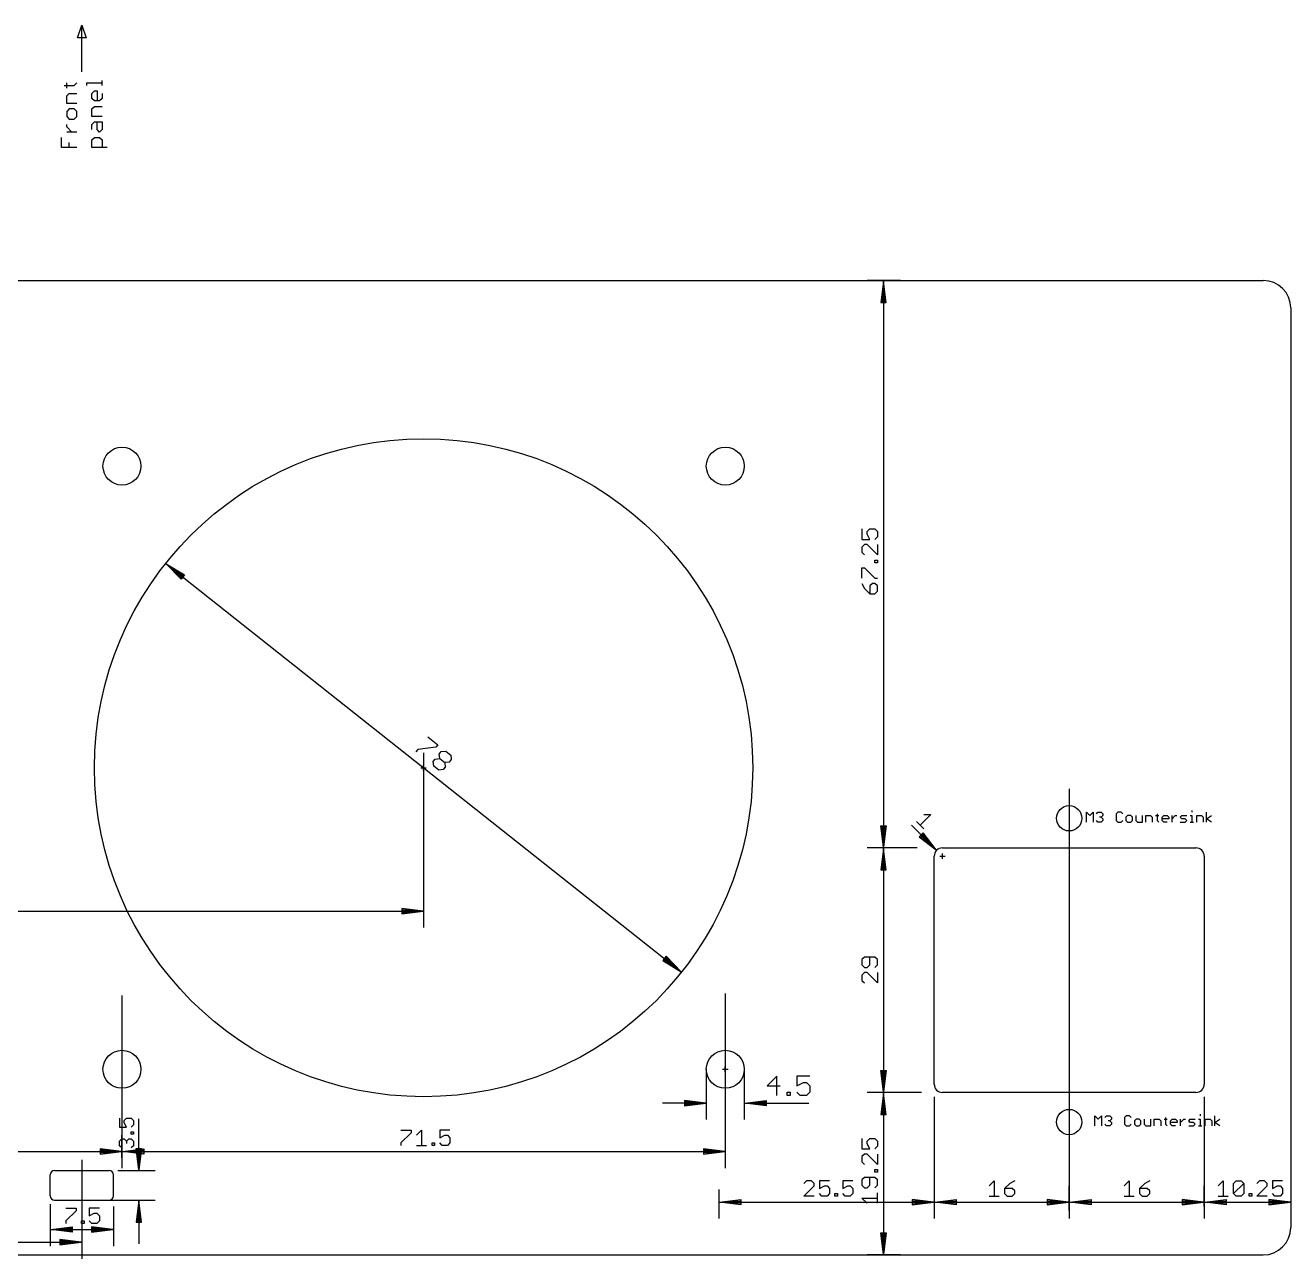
# Model space of a CAD drawing. Extents: x -279 to 630, y -429 to 126.
# Drawn here: x 138.3 to 288.2, y -428.7 to -282.5 of the extents above; entities that cross this region are included whole.
import ezdxf

# ---------------------------------------------------------------- set-up
doc = ezdxf.new("R2010")
doc.units = 0
for name, color, linetype in [('114', 253, 'CONTINUOUS'), ('119', 22, 'CONTINUOUS'), ('20', 7, 'CONTINUOUS'), ('47', 140, 'CONTINUOUS')]:
    doc.layers.add(name, color=color, linetype=linetype)

msp = doc.modelspace()

# ---------------------------------------------------------------- linework, layer by layer
at = {"layer": '114'}
for p, q in [((144.5, -284), (145, -282.5)), ((145, -288), (145, -282.5)), ((145, -282.5), (145.5, -284)), ((145.5, -284), (144.5, -284)), ((143.1995, -289.9331), (143.1995, -289.3336)), ((144.0987, -289.6333), (144.3984, -289.3336)), ((145.6001, -289.6261), (145.6001, -289.3264)), ((145.6001, -289.3264), (147.3984, -289.3264)), ((147.3984, -289.6261), (147.3984, -289.0267)), ((142.8998, -289.6333), (144.0987, -289.6333)), ((143.1995, -290.8755), (143.4992, -290.5757)), ((143.1995, -291.7746), (143.1995, -290.8755)), ((143.4992, -290.5757), (144.3984, -290.5757)), ((146.1995, -290.5685), (146.4992, -290.2688)), ((146.1995, -291.168), (146.1995, -290.5685)), ((146.4992, -290.2688), (146.799, -290.2688)), ((146.799, -290.2688), (146.799, -291.4677)), ((147.3984, -290.5685), (147.3984, -291.168)), ((144.3984, -291.7746), (143.1995, -291.7746)), ((146.4992, -291.4677), (146.1995, -291.168)), ((146.1995, -292.4101), (146.4992, -292.1104)), ((147.0987, -291.4677), (146.4992, -291.4677)), ((146.4992, -292.1104), (147.3984, -292.1104)), ((147.3984, -291.168), (147.0987, -291.4677)), ((143.4992, -292.4173), (143.1995, -292.717)), ((143.1995, -292.717), (143.1995, -293.3165)), ((143.1995, -293.3165), (143.4992, -293.6162)), ((144.0987, -292.4173), (143.4992, -292.4173)), ((143.4992, -293.6162), (144.0987, -293.6162)), ((144.3984, -292.717), (144.0987, -292.4173)), ((144.0987, -293.6162), (144.3984, -293.3165)), ((144.3984, -293.3165), (144.3984, -292.717)), ((146.1995, -293.3093), (146.1995, -292.4101)), ((147.3984, -293.3093), (146.1995, -293.3093)), ((143.1995, -294.5514), (143.1995, -294.2517)), ((143.799, -295.1508), (143.1995, -294.5514)), ((144.3984, -295.1508), (143.1995, -295.1508)), ((146.1995, -294.2517), (146.4992, -293.9519)), ((146.1995, -294.8511), (146.1995, -294.2517)), ((146.4992, -293.9519), (147.3984, -293.9519)), ((146.799, -294.8511), (146.799, -293.9519)), ((147.0987, -295.1508), (146.799, -294.8511)), ((147.3984, -294.8511), (147.0987, -295.1508)), ((147.3984, -293.9519), (147.3984, -294.8511)), ((142.6001, -296.9924), (142.6001, -295.7935)), ((143.4992, -296.9924), (143.4992, -296.393)), ((146.1995, -296.0932), (146.4992, -295.7935)), ((146.1995, -296.9924), (146.1995, -296.0932)), ((146.4992, -295.7935), (147.0987, -295.7935)), ((147.0987, -295.7935), (147.3984, -296.0932)), ((147.3984, -296.0932), (147.3984, -296.9924)), ((144.3984, -296.9924), (142.6001, -296.9924)), ((147.9978, -296.9924), (146.1995, -296.9924))]:
    msp.add_line(p, q, dxfattribs=at)
at = {"layer": '119'}
for p, q in [((154.9339, -346.2778), (154.9339, -346.2778)), ((154.9849, -346.3182), (216.0151, -394.6818)), ((154.9849, -346.3182), (157.1699, -347.6424)), ((156.7734, -348.1428), (154.9849, -346.3182)), ((154.9849, -346.3182), (157.0524, -347.7907)), ((156.8909, -347.9945), (154.9849, -346.3182)), ((154.9849, -346.3182), (157.1331, -347.6889)), ((156.8102, -348.0964), (154.9849, -346.3182)), ((157.1699, -347.6424), (156.7734, -348.1428)), ((185.9902, -366.8311), (187.1856, -367.7785)), ((184.8059, -368.3253), (184.569, -368.6241)), ((186.9487, -368.0774), (184.8059, -368.3253)), ((187.1856, -367.7785), (186.9487, -368.0774)), ((187.3494, -368.8815), (187.5862, -368.5827)), ((187.4113, -369.4172), (187.3494, -368.8815)), ((187.5862, -368.5827), (188.1219, -368.5207)), ((188.1219, -368.5207), (188.7196, -368.9944)), ((185.5, -370.8192), (185.5, -370.1808)), ((186.6388, -369.778), (186.8756, -369.4792)), ((186.7008, -370.3137), (186.6388, -369.778)), ((187.2985, -370.7875), (186.7008, -370.3137)), ((186.8756, -369.4792), (187.4113, -369.4172)), ((187.4113, -369.4172), (188.009, -369.8909)), ((188.5447, -369.8289), (188.009, -369.8909)), ((188.009, -369.8909), (188.071, -370.4266)), ((188.7816, -369.5301), (188.5447, -369.8289)), ((188.7196, -368.9944), (188.7816, -369.5301)), ((185.1808, -370.5), (185.8192, -370.5)), ((187.8342, -370.7255), (187.2985, -370.7875)), ((188.071, -370.4266), (187.8342, -370.7255)), ((214.2266, -392.8572), (213.8301, -393.3576)), ((216.0151, -394.6818), (214.2266, -392.8572)), ((213.8301, -393.3576), (216.0151, -394.6818)), ((213.8669, -393.3111), (216.0151, -394.6818)), ((213.9476, -393.2093), (216.0151, -394.6818)), ((216.0151, -394.6818), (214.1091, -393.0055)), ((216.0151, -394.6818), (214.1898, -392.9036)), ((216.0661, -394.7222), (216.0661, -394.7222)), ((221.25, -397.25), (221.25, -417.95)), ((149.75, -397.5), (149.75, -417.95)), ((219, -406.25), (219, -412.2)), ((220.9308, -406.25), (221.5692, -406.25)), ((221.25, -406.5692), (221.25, -405.9308)), ((223.5, -406.25), (223.5, -412.2)), ((227.371, -407.07), (226.227, -408.214)), ((227.371, -409.358), (227.371, -407.07)), ((231.2605, -407.07), (229.7352, -407.07)), ((229.7352, -407.07), (229.7352, -408.214)), ((229.7352, -408.214), (230.4978, -407.8327)), ((230.4978, -407.8327), (230.8792, -407.8327)), ((230.8792, -407.8327), (231.2605, -408.214)), ((226.227, -408.214), (227.7523, -408.214)), ((228.5658, -409.358), (228.5658, -408.9767)), ((228.5658, -408.9767), (228.9471, -408.9767)), ((228.9471, -409.358), (228.5658, -409.358)), ((228.9471, -408.9767), (228.9471, -409.358)), ((230.1165, -409.358), (229.7352, -408.9767)), ((230.8792, -409.358), (230.1165, -409.358)), ((231.2605, -408.9767), (230.8792, -409.358)), ((231.2605, -408.214), (231.2605, -408.9767)), ((218.935, -410.25), (213.8, -410.25)), ((218.935, -410.25), (216.4, -409.9308)), ((216.4, -409.9308), (216.4, -410.5692)), ((218.935, -410.25), (216.4, -409.99)), ((218.935, -410.25), (216.4, -410.12)), ((216.4, -410.5692), (218.935, -410.25)), ((216.4, -410.38), (218.935, -410.25)), ((216.4, -410.51), (218.935, -410.25)), ((223.565, -410.25), (226.1, -409.9308)), ((223.565, -410.25), (226.1, -409.99)), ((223.565, -410.25), (226.1, -410.12)), ((223.565, -410.25), (231.152, -410.25)), ((226.1, -410.5692), (223.565, -410.25)), ((226.1, -410.38), (223.565, -410.25)), ((226.1, -410.51), (223.565, -410.25)), ((226.1, -409.9308), (226.1, -410.5692)), ((182.8123, -413.4701), (184.0112, -413.4701)), ((184.0112, -413.7698), (182.8123, -414.9687)), ((184.0112, -413.4701), (184.0112, -413.7698)), ((184.6538, -414.0695), (185.2533, -413.4701)), ((185.2533, -413.4701), (185.2533, -415.2684)), ((188.6151, -413.4701), (187.4162, -413.4701)), ((187.4162, -413.4701), (187.4162, -414.3692)), ((149.75, -416.75), (149.75, -414.05)), ((182.8123, -414.9687), (182.8123, -415.2684)), ((184.6538, -415.2684), (185.8527, -415.2684)), ((186.4954, -415.2684), (186.4954, -414.9687)), ((186.4954, -414.9687), (186.7951, -414.9687)), ((186.7951, -415.2684), (186.4954, -415.2684)), ((186.7951, -414.9687), (186.7951, -415.2684)), ((187.4162, -414.3692), (188.0156, -414.0695)), ((187.7159, -415.2684), (187.4162, -414.9687)), ((188.3154, -415.2684), (187.7159, -415.2684)), ((188.0156, -414.0695), (188.3154, -414.0695)), ((188.3154, -414.0695), (188.6151, -414.3692)), ((188.6151, -414.9687), (188.3154, -415.2684)), ((188.6151, -414.3692), (188.6151, -414.9687)), ((92.315, -416), (149.685, -416)), ((149.685, -416), (147.15, -415.6808)), ((147.15, -415.6808), (147.15, -416.3192)), ((149.685, -416), (147.15, -415.74)), ((149.685, -416), (147.15, -415.87)), ((147.15, -416.3192), (149.685, -416)), ((147.15, -416.13), (149.685, -416)), ((147.15, -416.26), (149.685, -416)), ((149.815, -416), (152.35, -415.6808)), ((149.815, -416), (152.35, -415.74)), ((149.815, -416), (152.35, -415.87)), ((149.815, -416), (221.185, -416)), ((152.35, -416.3192), (149.815, -416)), ((152.35, -416.13), (149.815, -416)), ((152.35, -416.26), (149.815, -416)), ((152.35, -415.6808), (152.35, -416.3192)), ((221.185, -416), (218.65, -415.6808)), ((218.65, -415.6808), (218.65, -416.3192)), ((221.185, -416), (218.65, -415.74)), ((221.185, -416), (218.65, -415.87)), ((218.65, -416.3192), (221.185, -416)), ((218.65, -416.13), (221.185, -416)), ((218.65, -416.26), (221.185, -416))]:
    msp.add_line(p, q, dxfattribs=at)
for centre, radius in [((185.5, -370.5), 39), ((149.75, -334.75), 2.25), ((221.25, -334.75), 2.25), ((149.75, -406.25), 2.25), ((221.25, -406.25), 2.25)]:
    msp.add_circle(centre, radius, dxfattribs=at)
at = {"layer": '20'}
for p, q in [((5, -312.75), (285, -312.75)), ((288.25, -316), (288.25, -425)), ((247, -380), (277, -380)), ((246, -408), (246, -381)), ((278, -381), (278, -408)), ((277, -409), (247, -409)), ((141.75, -418.25), (148.25, -418.25)), ((141.25, -421.25), (141.25, -418.75)), ((148.75, -421.25), (148.75, -418.75)), ((141.75, -421.75), (148.25, -421.75)), ((5, -428.25), (285, -428.25))]:
    msp.add_line(p, q, dxfattribs=at)
for centre in [(262, -376.5), (262, -412.5)]:
    msp.add_circle(centre, 1.5, dxfattribs=at)
for centre, radius, start, end in [((285, -316), 3.25, 0, 90), ((247, -381), 1, 90, 180), ((277, -381), 1, 0, 90), ((247, -408), 1, 180, 270), ((277, -408), 1, 270, 0), ((141.75, -418.75), 0.5, 90, 180), ((148.25, -418.75), 0.5, 0, 90), ((141.75, -421.25), 0.5, 180, 270), ((148.25, -421.25), 0.5, 270, 0), ((285, -425), 3.25, 270, 0)]:
    msp.add_arc(centre, radius, start, end, dxfattribs=at)
at = {"layer": '47'}
for p, q in [((242, -312.75), (238.05, -312.75)), ((240, -312.815), (239.6808, -315.35)), ((240, -312.815), (239.74, -315.35)), ((240, -312.815), (239.87, -315.35)), ((240, -312.815), (240, -379.935)), ((240.3192, -315.35), (240, -312.815)), ((240.13, -315.35), (240, -312.815)), ((240.26, -315.35), (240, -312.815)), ((239.6808, -315.35), (240.3192, -315.35)), ((237.4446, -342.2043), (237.4446, -343.437)), ((238.061, -342.5125), (238.3692, -342.2043)), ((238.061, -342.8206), (238.061, -342.5125)), ((238.3692, -343.437), (238.061, -342.8206)), ((238.3692, -342.2043), (238.9856, -342.2043)), ((238.9856, -342.2043), (239.2938, -342.5125)), ((239.2938, -343.1288), (238.9856, -343.437)), ((239.2938, -342.5125), (239.2938, -343.1288)), ((237.4446, -343.437), (238.3692, -343.437)), ((237.7528, -344.0458), (237.4446, -344.354)), ((237.4446, -344.354), (237.4446, -344.9704)), ((238.061, -344.0458), (237.7528, -344.0458)), ((239.2938, -345.2786), (238.061, -344.0458)), ((239.2938, -344.0458), (239.2938, -345.2786)), ((237.4446, -344.9704), (237.7528, -345.2786)), ((238.9856, -346.1994), (238.9856, -345.8912)), ((238.9856, -345.8912), (239.2938, -345.8912)), ((239.2938, -346.1994), (238.9856, -346.1994)), ((239.2938, -345.8912), (239.2938, -346.1994)), ((237.4446, -348.041), (237.4446, -346.8082)), ((237.4446, -346.8082), (237.7528, -346.8082)), ((237.7528, -346.8082), (238.9856, -348.041)), ((237.4446, -348.6498), (237.7528, -349.2661)), ((237.7528, -349.2661), (238.3692, -349.8825)), ((238.6774, -348.6498), (238.3692, -348.958)), ((238.3692, -348.958), (238.3692, -349.8825)), ((238.9856, -348.6498), (238.6774, -348.6498)), ((238.9856, -348.041), (239.2938, -348.041)), ((239.2938, -348.958), (238.9856, -348.6498)), ((239.2938, -349.5743), (239.2938, -348.958)), ((238.3692, -349.8825), (238.9856, -349.8825)), ((238.9856, -349.8825), (239.2938, -349.5743)), ((185.5, -368.75), (185.5, -389.45)), ((262, -373), (262, -423.95)), ((245.6093, -376.0314), (244.3377, -377.303)), ((244.7615, -376.0314), (245.6093, -376.0314)), ((264.0508, -376.9492), (264.0508, -375.7798)), ((264.0508, -375.7798), (264.4406, -376.1696)), ((264.4406, -376.1696), (264.8304, -375.7798)), ((264.8304, -375.7798), (264.8304, -376.9492)), ((265.2202, -375.9747), (265.4151, -375.7798)), ((265.4151, -375.7798), (265.8049, -375.7798)), ((265.8049, -376.3645), (265.61, -376.3645)), ((265.8049, -375.7798), (265.9998, -375.9747)), ((265.9998, -376.1696), (265.8049, -376.3645)), ((265.8049, -376.3645), (265.9998, -376.5594)), ((265.9998, -375.9747), (265.9998, -376.1696)), ((267.7539, -375.7798), (267.559, -375.9747)), ((267.559, -375.9747), (267.559, -376.7543)), ((268.1437, -375.7798), (267.7539, -375.7798)), ((268.3386, -375.9747), (268.1437, -375.7798)), ((268.9233, -376.1696), (268.7284, -376.3645)), ((268.7284, -376.3645), (268.7284, -376.7543)), ((269.3131, -376.1696), (268.9233, -376.1696)), ((269.508, -376.3645), (269.3131, -376.1696)), ((269.508, -376.7543), (269.508, -376.3645)), ((269.8978, -376.1696), (269.8978, -376.7543)), ((270.6774, -376.9492), (270.6774, -376.1696)), ((271.0672, -376.9492), (271.0672, -376.1696)), ((271.0672, -376.1696), (271.6519, -376.1696)), ((271.6519, -376.1696), (271.8468, -376.3645)), ((271.8468, -376.3645), (271.8468, -376.9492)), ((272.2366, -376.1696), (272.6264, -376.1696)), ((272.4315, -375.9747), (272.4315, -376.7543)), ((273.0162, -376.3645), (273.2111, -376.1696)), ((273.0162, -376.7543), (273.0162, -376.3645)), ((273.2111, -376.1696), (273.6009, -376.1696)), ((273.6009, -376.1696), (273.7958, -376.3645)), ((273.7958, -376.3645), (273.7958, -376.5594)), ((274.1856, -376.9492), (274.1856, -376.1696)), ((274.1856, -376.5594), (274.5754, -376.1696)), ((274.5754, -376.1696), (274.7703, -376.1696)), ((275.1601, -376.3645), (275.355, -376.1696)), ((275.355, -376.5594), (275.1601, -376.3645)), ((275.355, -376.1696), (275.9397, -376.1696)), ((276.3295, -376.1696), (276.5244, -376.1696)), ((276.5244, -375.5849), (276.5244, -375.7798)), ((276.5244, -376.1696), (276.5244, -376.9492)), ((277.1091, -376.9492), (277.1091, -376.1696)), ((277.1091, -376.1696), (277.6938, -376.1696)), ((277.6938, -376.1696), (277.8887, -376.3645)), ((277.8887, -376.3645), (277.8887, -376.9492)), ((278.2785, -376.9492), (278.2785, -375.7798)), ((278.2785, -376.5594), (278.8632, -376.1696)), ((240, -379.935), (239.6808, -377.4)), ((239.6808, -377.4), (240.3192, -377.4)), ((240, -379.935), (239.74, -377.4)), ((240, -379.935), (239.87, -377.4)), ((240.3192, -377.4), (240, -379.935)), ((240.13, -377.4), (240, -379.935)), ((240.26, -377.4), (240, -379.935)), ((246.2469, -380.2469), (243.3247, -377.3247)), ((243.9138, -376.8792), (244.7615, -377.7269)), ((265.4151, -376.9492), (265.2202, -376.7543)), ((265.8049, -376.9492), (265.4151, -376.9492)), ((265.9998, -376.7543), (265.8049, -376.9492)), ((265.9998, -376.5594), (265.9998, -376.7543)), ((267.559, -376.7543), (267.7539, -376.9492)), ((267.7539, -376.9492), (268.1437, -376.9492)), ((268.1437, -376.9492), (268.3386, -376.7543)), ((268.7284, -376.7543), (268.9233, -376.9492)), ((268.9233, -376.9492), (269.3131, -376.9492)), ((269.3131, -376.9492), (269.508, -376.7543)), ((269.8978, -376.7543), (270.0927, -376.9492)), ((270.0927, -376.9492), (270.6774, -376.9492)), ((272.4315, -376.7543), (272.6264, -376.9492)), ((273.7958, -376.5594), (273.0162, -376.5594)), ((273.2111, -376.9492), (273.0162, -376.7543)), ((273.6009, -376.9492), (273.2111, -376.9492)), ((275.1601, -376.9492), (275.7448, -376.9492)), ((275.7448, -376.5594), (275.355, -376.5594)), ((275.9397, -376.7543), (275.7448, -376.5594)), ((275.7448, -376.9492), (275.9397, -376.7543)), ((276.3295, -376.9492), (276.7193, -376.9492)), ((278.8632, -376.9492), (278.2785, -376.5594)), ((244.6802, -378.2287), (244.2287, -378.6802)), ((244.2287, -378.6802), (246.2469, -380.2469)), ((244.2706, -378.6383), (246.2469, -380.2469)), ((244.3625, -378.5463), (246.2469, -380.2469)), ((246.2469, -380.2469), (244.5463, -378.3625)), ((246.2469, -380.2469), (244.6383, -378.2706)), ((246.2469, -380.2469), (244.6802, -378.2287)), ((244, -380), (238.05, -380)), ((242, -380), (238.05, -380)), ((240, -380.065), (239.6808, -382.6)), ((240, -380.065), (239.74, -382.6)), ((240, -380.065), (239.87, -382.6)), ((240, -380.065), (240, -408.935)), ((240.3192, -382.6), (240, -380.065)), ((240.13, -382.6), (240, -380.065)), ((240.26, -382.6), (240, -380.065)), ((247, -381.3192), (247, -380.6808)), ((246.6808, -381), (247.3192, -381)), ((239.6808, -382.6), (240.3192, -382.6)), ((56.565, -387.5), (185.435, -387.5)), ((185.435, -387.5), (182.9, -387.1808)), ((182.9, -387.1808), (182.9, -387.8192)), ((185.435, -387.5), (182.9, -387.24)), ((185.435, -387.5), (182.9, -387.37)), ((182.9, -387.8192), (185.435, -387.5)), ((182.9, -387.63), (185.435, -387.5)), ((182.9, -387.76), (185.435, -387.5)), ((237.7528, -392.9427), (237.4446, -393.2509)), ((237.4446, -393.2509), (237.4446, -393.8673)), ((237.4446, -393.8673), (237.7528, -394.1755)), ((238.9856, -392.9427), (237.7528, -392.9427)), ((237.7528, -394.1755), (238.061, -394.1755)), ((238.061, -394.1755), (238.3692, -393.8673)), ((238.3692, -393.8673), (238.3692, -392.9427)), ((239.2938, -393.2509), (238.9856, -392.9427)), ((238.9856, -394.1755), (239.2938, -393.8673)), ((239.2938, -393.8673), (239.2938, -393.2509)), ((237.7528, -394.7843), (237.4446, -395.0925)), ((237.4446, -395.0925), (237.4446, -395.7089)), ((237.4446, -395.7089), (237.7528, -396.0171)), ((238.061, -394.7843), (237.7528, -394.7843)), ((239.2938, -396.0171), (238.061, -394.7843)), ((239.2938, -394.7843), (239.2938, -396.0171)), ((240, -408.935), (239.6808, -406.4)), ((239.6808, -406.4), (240.3192, -406.4)), ((240, -408.935), (239.74, -406.4)), ((240, -408.935), (239.87, -406.4)), ((240.3192, -406.4), (240, -408.935)), ((240.13, -406.4), (240, -408.935)), ((240.26, -406.4), (240, -408.935)), ((244.5, -409), (238.05, -409)), ((242, -409), (238.05, -409)), ((240, -409.065), (239.6808, -411.6)), ((240, -409.065), (239.74, -411.6)), ((240, -409.065), (239.87, -411.6)), ((240, -409.065), (240, -428.185)), ((240.3192, -411.6), (240, -409.065)), ((240.13, -411.6), (240, -409.065)), ((240.26, -411.6), (240, -409.065)), ((246, -409.5), (246, -423.95)), ((278, -409.5), (278, -423.95)), ((149.4723, -412.0334), (149.4723, -413.1181)), ((150.0146, -412.3046), (150.2858, -412.0334)), ((150.0146, -412.5757), (150.0146, -412.3046)), ((150.2858, -412.0334), (150.8281, -412.0334)), ((150.8281, -412.0334), (151.0993, -412.3046)), ((151.0993, -412.3046), (151.0993, -412.8469)), ((151.75, -418.185), (151.75, -412.1154)), ((239.6808, -411.6), (240.3192, -411.6)), ((265.0508, -412.9492), (265.0508, -411.7798)), ((265.0508, -411.7798), (265.4406, -412.1696)), ((265.4406, -412.1696), (265.8304, -411.7798)), ((265.8304, -411.7798), (265.8304, -412.9492)), ((266.2202, -411.9747), (266.4151, -411.7798)), ((266.4151, -411.7798), (266.8049, -411.7798)), ((266.8049, -412.3645), (266.61, -412.3645)), ((266.8049, -411.7798), (266.9998, -411.9747)), ((266.9998, -412.1696), (266.8049, -412.3645)), ((266.8049, -412.3645), (266.9998, -412.5594)), ((266.9998, -411.9747), (266.9998, -412.1696)), ((268.7539, -411.7798), (268.559, -411.9747)), ((268.559, -411.9747), (268.559, -412.7543)), ((269.1437, -411.7798), (268.7539, -411.7798)), ((269.3386, -411.9747), (269.1437, -411.7798)), ((269.9233, -412.1696), (269.7284, -412.3645)), ((269.7284, -412.3645), (269.7284, -412.7543)), ((270.3131, -412.1696), (269.9233, -412.1696)), ((270.508, -412.3645), (270.3131, -412.1696)), ((270.508, -412.7543), (270.508, -412.3645)), ((270.8978, -412.1696), (270.8978, -412.7543)), ((271.6774, -412.9492), (271.6774, -412.1696)), ((272.0672, -412.9492), (272.0672, -412.1696)), ((272.0672, -412.1696), (272.6519, -412.1696)), ((272.6519, -412.1696), (272.8468, -412.3645)), ((272.8468, -412.3645), (272.8468, -412.9492)), ((273.2366, -412.1696), (273.6264, -412.1696)), ((273.4315, -411.9747), (273.4315, -412.7543)), ((274.0162, -412.3645), (274.2111, -412.1696)), ((274.0162, -412.7543), (274.0162, -412.3645)), ((274.2111, -412.1696), (274.6009, -412.1696)), ((274.6009, -412.1696), (274.7958, -412.3645)), ((274.7958, -412.3645), (274.7958, -412.5594)), ((275.1856, -412.9492), (275.1856, -412.1696)), ((275.1856, -412.5594), (275.5754, -412.1696)), ((275.5754, -412.1696), (275.7703, -412.1696)), ((276.1601, -412.3645), (276.355, -412.1696)), ((276.355, -412.5594), (276.1601, -412.3645)), ((276.355, -412.1696), (276.9397, -412.1696)), ((277.3295, -412.1696), (277.5244, -412.1696)), ((277.5244, -411.5849), (277.5244, -411.7798)), ((277.5244, -412.1696), (277.5244, -412.9492)), ((278.1091, -412.9492), (278.1091, -412.1696)), ((278.1091, -412.1696), (278.6938, -412.1696)), ((278.6938, -412.1696), (278.8887, -412.3645)), ((278.8887, -412.3645), (278.8887, -412.9492)), ((279.2785, -412.9492), (279.2785, -411.7798)), ((279.2785, -412.5594), (279.8632, -412.1696)), ((149.4723, -413.1181), (150.2858, -413.1181)), ((150.2858, -413.1181), (150.0146, -412.5757)), ((151.0993, -412.8469), (150.8281, -413.1181)), ((150.8281, -413.9366), (150.8281, -413.6655)), ((150.8281, -413.6655), (151.0993, -413.6655)), ((151.0993, -413.6655), (151.0993, -413.9366)), ((266.4151, -412.9492), (266.2202, -412.7543)), ((266.8049, -412.9492), (266.4151, -412.9492)), ((266.9998, -412.7543), (266.8049, -412.9492)), ((266.9998, -412.5594), (266.9998, -412.7543)), ((268.559, -412.7543), (268.7539, -412.9492)), ((268.7539, -412.9492), (269.1437, -412.9492)), ((269.1437, -412.9492), (269.3386, -412.7543)), ((269.7284, -412.7543), (269.9233, -412.9492)), ((269.9233, -412.9492), (270.3131, -412.9492)), ((270.3131, -412.9492), (270.508, -412.7543)), ((270.8978, -412.7543), (271.0927, -412.9492)), ((271.0927, -412.9492), (271.6774, -412.9492)), ((273.4315, -412.7543), (273.6264, -412.9492)), ((274.7958, -412.5594), (274.0162, -412.5594)), ((274.2111, -412.9492), (274.0162, -412.7543)), ((274.6009, -412.9492), (274.2111, -412.9492)), ((276.1601, -412.9492), (276.7448, -412.9492)), ((276.7448, -412.5594), (276.355, -412.5594)), ((276.9397, -412.7543), (276.7448, -412.5594)), ((276.7448, -412.9492), (276.9397, -412.7543)), ((277.3295, -412.9492), (277.7193, -412.9492)), ((279.8632, -412.9492), (279.2785, -412.5594)), ((149.4723, -414.7603), (149.7435, -414.4891)), ((149.4723, -415.3026), (149.4723, -414.7603)), ((149.7435, -415.5738), (149.4723, -415.3026)), ((149.7435, -414.4891), (150.0146, -414.4891)), ((150.0146, -414.4891), (150.2858, -414.7603)), ((150.2858, -414.7603), (150.557, -414.4891)), ((150.2858, -414.7603), (150.2858, -415.0315)), ((150.557, -414.4891), (150.8281, -414.4891)), ((151.0993, -413.9366), (150.8281, -413.9366)), ((150.8281, -414.4891), (151.0993, -414.7603)), ((151.0993, -415.3026), (150.8281, -415.5738)), ((151.0993, -414.7603), (151.0993, -415.3026)), ((237.4446, -414.4543), (237.4446, -415.687)), ((238.061, -414.7625), (238.3692, -414.4543)), ((238.061, -415.0706), (238.061, -414.7625)), ((238.3692, -415.687), (238.061, -415.0706)), ((238.3692, -414.4543), (238.9856, -414.4543)), ((238.9856, -414.4543), (239.2938, -414.7625)), ((239.2938, -414.7625), (239.2938, -415.3788)), ((151.75, -418.185), (151.4308, -415.65)), ((151.4308, -415.65), (152.0692, -415.65)), ((151.75, -418.185), (151.49, -415.65)), ((151.75, -418.185), (151.62, -415.65)), ((152.0692, -415.65), (151.75, -418.185)), ((151.88, -415.65), (151.75, -418.185)), ((152.01, -415.65), (151.75, -418.185)), ((237.4446, -415.687), (238.3692, -415.687)), ((237.7528, -416.2958), (237.4446, -416.604)), ((237.4446, -416.604), (237.4446, -417.2204)), ((238.061, -416.2958), (237.7528, -416.2958)), ((239.2938, -417.5286), (238.061, -416.2958)), ((239.2938, -415.3788), (238.9856, -415.687)), ((239.2938, -416.2958), (239.2938, -417.5286)), ((145, -417), (145, -428.7)), ((149.25, -418.25), (153.7, -418.25)), ((237.4446, -417.2204), (237.7528, -417.5286)), ((238.9856, -418.4494), (238.9856, -418.1412)), ((238.9856, -418.1412), (239.2938, -418.1412)), ((239.2938, -418.1412), (239.2938, -418.4494)), ((230.862, -419.4701), (230.5623, -419.7698)), ((231.4614, -419.4701), (230.862, -419.4701)), ((231.7612, -419.7698), (231.4614, -419.4701)), ((231.7612, -420.0695), (231.7612, -419.7698)), ((233.6027, -419.4701), (232.4038, -419.4701)), ((232.4038, -419.4701), (232.4038, -420.3692)), ((236.3651, -419.4701), (235.1662, -419.4701)), ((235.1662, -419.4701), (235.1662, -420.3692)), ((237.7528, -419.0582), (237.4446, -419.3664)), ((237.4446, -419.3664), (237.4446, -419.9828)), ((238.9856, -419.0582), (237.7528, -419.0582)), ((238.3692, -419.9828), (238.3692, -419.0582)), ((239.2938, -418.4494), (238.9856, -418.4494)), ((239.2938, -419.3664), (238.9856, -419.0582)), ((239.2938, -419.9828), (239.2938, -419.3664)), ((252.5083, -420.0695), (253.1078, -419.4701)), ((253.1078, -419.4701), (253.1078, -421.2684)), ((254.9494, -419.7698), (254.3499, -420.3692)), ((255.5488, -419.4701), (254.9494, -419.7698)), ((268.5083, -420.0695), (269.1078, -419.4701)), ((269.1078, -419.4701), (269.1078, -421.2684)), ((270.9494, -419.7698), (270.3499, -420.3692)), ((271.5488, -419.4701), (270.9494, -419.7698)), ((279.6429, -420.0695), (280.2423, -419.4701)), ((280.2423, -419.4701), (280.2423, -421.2684)), ((281.4844, -419.7698), (281.7842, -419.4701)), ((281.4844, -420.9687), (281.4844, -419.7698)), ((281.4844, -420.9687), (282.6833, -419.7698)), ((281.7842, -419.4701), (282.3836, -419.4701)), ((282.3836, -419.4701), (282.6833, -419.7698)), ((282.6833, -419.7698), (282.6833, -420.9687)), ((284.5465, -419.4701), (284.2468, -419.7698)), ((285.146, -419.4701), (284.5465, -419.4701)), ((285.4457, -419.7698), (285.146, -419.4701)), ((285.4457, -420.0695), (285.4457, -419.7698)), ((287.2873, -419.4701), (286.0884, -419.4701)), ((286.0884, -419.4701), (286.0884, -420.3692)), ((220.5, -420.5), (220.5, -423.95)), ((230.5623, -421.2684), (231.7612, -420.0695)), ((231.7612, -421.2684), (230.5623, -421.2684)), ((232.4038, -420.3692), (233.0033, -420.0695)), ((232.7036, -421.2684), (232.4038, -420.9687)), ((233.303, -421.2684), (232.7036, -421.2684)), ((233.0033, -420.0695), (233.303, -420.0695)), ((233.303, -420.0695), (233.6027, -420.3692)), ((233.6027, -420.9687), (233.303, -421.2684)), ((233.6027, -420.3692), (233.6027, -420.9687)), ((234.2454, -421.2684), (234.2454, -420.9687)), ((234.2454, -420.9687), (234.5451, -420.9687)), ((234.5451, -421.2684), (234.2454, -421.2684)), ((234.5451, -420.9687), (234.5451, -421.2684)), ((235.1662, -420.3692), (235.7656, -420.0695)), ((235.4659, -421.2684), (235.1662, -420.9687)), ((236.0654, -421.2684), (235.4659, -421.2684)), ((235.7656, -420.0695), (236.0654, -420.0695)), ((236.0654, -420.0695), (236.3651, -420.3692)), ((236.3651, -420.9687), (236.0654, -421.2684)), ((236.3651, -420.3692), (236.3651, -420.9687)), ((237.4446, -419.9828), (237.7528, -420.291)), ((237.7528, -420.291), (238.061, -420.291)), ((238.061, -420.291), (238.3692, -419.9828)), ((238.9856, -420.291), (239.2938, -419.9828)), ((239.2938, -422.1325), (239.2938, -420.8998)), ((246, -420.5), (246, -423.95)), ((252.5083, -421.2684), (253.7072, -421.2684)), ((254.3499, -420.3692), (254.3499, -420.9687)), ((255.2491, -420.3692), (254.3499, -420.3692)), ((254.3499, -420.9687), (254.6496, -421.2684)), ((254.6496, -421.2684), (255.2491, -421.2684)), ((255.5488, -420.669), (255.2491, -420.3692)), ((255.2491, -421.2684), (255.5488, -420.9687)), ((255.5488, -420.9687), (255.5488, -420.669)), ((262, -423), (262, -420.05)), ((268.5083, -421.2684), (269.7072, -421.2684)), ((270.3499, -420.3692), (270.3499, -420.9687)), ((271.2491, -420.3692), (270.3499, -420.3692)), ((270.3499, -420.9687), (270.6496, -421.2684)), ((270.6496, -421.2684), (271.2491, -421.2684)), ((271.5488, -420.669), (271.2491, -420.3692)), ((271.2491, -421.2684), (271.5488, -420.9687)), ((271.5488, -420.9687), (271.5488, -420.669)), ((278, -422.5), (278, -420.05)), ((279.6429, -421.2684), (280.8418, -421.2684)), ((281.7842, -421.2684), (281.4844, -420.9687)), ((282.3836, -421.2684), (281.7842, -421.2684)), ((282.6833, -420.9687), (282.3836, -421.2684)), ((283.326, -421.2684), (283.326, -420.9687)), ((283.326, -420.9687), (283.6257, -420.9687)), ((283.6257, -421.2684), (283.326, -421.2684)), ((283.6257, -420.9687), (283.6257, -421.2684)), ((284.2468, -421.2684), (285.4457, -420.0695)), ((285.4457, -421.2684), (284.2468, -421.2684)), ((286.0884, -420.3692), (286.6878, -420.0695)), ((286.3881, -421.2684), (286.0884, -420.9687)), ((286.9875, -421.2684), (286.3881, -421.2684)), ((286.6878, -420.0695), (286.9875, -420.0695)), ((286.9875, -420.0695), (287.2873, -420.3692)), ((287.2873, -420.9687), (286.9875, -421.2684)), ((287.2873, -420.3692), (287.2873, -420.9687)), ((288.25, -421), (288.25, -423.95)), ((141.25, -422.25), (141.25, -427.2)), ((143.1111, -422.7201), (144.31, -422.7201)), ((144.31, -422.7201), (144.31, -423.0198)), ((147.0724, -422.7201), (145.8735, -422.7201)), ((145.8735, -422.7201), (145.8735, -423.6192)), ((147.5, -421.75), (153.7, -421.75)), ((148.75, -422.5), (148.75, -427.2)), ((151.75, -421.815), (151.4308, -424.35)), ((151.75, -421.815), (151.49, -424.35)), ((151.75, -421.815), (151.62, -424.35)), ((151.75, -421.815), (151.75, -426.95)), ((152.0692, -424.35), (151.75, -421.815)), ((151.88, -424.35), (151.75, -421.815)), ((152.01, -424.35), (151.75, -421.815)), ((220.565, -422), (223.1, -421.6808)), ((220.565, -422), (223.1, -421.74)), ((220.565, -422), (223.1, -421.87)), ((220.565, -422), (245.935, -422)), ((223.1, -422.3192), (220.565, -422)), ((223.1, -422.13), (220.565, -422)), ((223.1, -422.26), (220.565, -422)), ((223.1, -421.6808), (223.1, -422.3192)), ((238.061, -422.1325), (237.4446, -421.5161)), ((237.4446, -421.5161), (239.2938, -421.5161)), ((245.935, -422), (243.4, -421.6808)), ((243.4, -421.6808), (243.4, -422.3192)), ((245.935, -422), (243.4, -421.74)), ((245.935, -422), (243.4, -421.87)), ((243.4, -422.3192), (245.935, -422)), ((243.4, -422.13), (245.935, -422)), ((243.4, -422.26), (245.935, -422)), ((246.065, -422), (248.6, -421.6808)), ((246.065, -422), (248.6, -421.74)), ((246.065, -422), (248.6, -421.87)), ((246.065, -422), (261.935, -422)), ((248.6, -422.3192), (246.065, -422)), ((248.6, -422.13), (246.065, -422)), ((248.6, -422.26), (246.065, -422)), ((248.6, -421.6808), (248.6, -422.3192)), ((261.935, -422), (259.4, -421.6808)), ((259.4, -421.6808), (259.4, -422.3192)), ((261.935, -422), (259.4, -421.74)), ((261.935, -422), (259.4, -421.87)), ((259.4, -422.3192), (261.935, -422)), ((259.4, -422.13), (261.935, -422)), ((259.4, -422.26), (261.935, -422)), ((262.065, -422), (264.6, -421.6808)), ((262.065, -422), (264.6, -421.74)), ((262.065, -422), (264.6, -421.87)), ((262.065, -422), (277.935, -422)), ((264.6, -422.3192), (262.065, -422)), ((264.6, -422.13), (262.065, -422)), ((264.6, -422.26), (262.065, -422)), ((264.6, -421.6808), (264.6, -422.3192)), ((277.935, -422), (275.4, -421.6808)), ((275.4, -421.6808), (275.4, -422.3192)), ((277.935, -422), (275.4, -421.74)), ((277.935, -422), (275.4, -421.87)), ((275.4, -422.3192), (277.935, -422)), ((275.4, -422.13), (277.935, -422)), ((275.4, -422.26), (277.935, -422)), ((278.065, -422), (280.6, -421.6808)), ((278.065, -422), (280.6, -421.74)), ((278.065, -422), (280.6, -421.87)), ((278.065, -422), (288.185, -422)), ((280.6, -422.3192), (278.065, -422)), ((280.6, -422.13), (278.065, -422)), ((280.6, -422.26), (278.065, -422)), ((280.6, -421.6808), (280.6, -422.3192)), ((288.185, -422), (285.65, -421.6808)), ((285.65, -421.6808), (285.65, -422.3192)), ((288.185, -422), (285.65, -421.74)), ((288.185, -422), (285.65, -421.87)), ((285.65, -422.3192), (288.185, -422)), ((285.65, -422.13), (288.185, -422)), ((285.65, -422.26), (288.185, -422)), ((144.31, -423.0198), (143.1111, -424.2187)), ((143.1111, -424.2187), (143.1111, -424.5184)), ((144.9527, -424.5184), (144.9527, -424.2187)), ((144.9527, -424.2187), (145.2524, -424.2187)), ((145.2524, -424.2187), (145.2524, -424.5184)), ((145.8735, -423.6192), (146.4729, -423.3195)), ((146.1732, -424.5184), (145.8735, -424.2187)), ((146.4729, -423.3195), (146.7727, -423.3195)), ((146.7727, -423.3195), (147.0724, -423.6192)), ((147.0724, -424.2187), (146.7727, -424.5184)), ((147.0724, -423.6192), (147.0724, -424.2187)), ((151.4308, -424.35), (152.0692, -424.35)), ((141.315, -425.25), (143.85, -424.9308)), ((141.315, -425.25), (143.85, -424.99)), ((141.315, -425.25), (143.85, -425.12)), ((141.315, -425.25), (148.685, -425.25)), ((143.85, -425.5692), (141.315, -425.25)), ((143.85, -425.38), (141.315, -425.25)), ((143.85, -425.51), (141.315, -425.25)), ((143.85, -424.9308), (143.85, -425.5692)), ((145.2524, -424.5184), (144.9527, -424.5184)), ((148.685, -425.25), (146.15, -424.9308)), ((146.15, -424.9308), (146.15, -425.5692)), ((148.685, -425.25), (146.15, -424.99)), ((148.685, -425.25), (146.15, -425.12)), ((146.15, -425.5692), (148.685, -425.25)), ((146.15, -425.38), (148.685, -425.25)), ((146.15, -425.51), (148.685, -425.25)), ((146.7727, -424.5184), (146.1732, -424.5184)), ((240, -428.185), (239.6808, -425.65)), ((239.6808, -425.65), (240.3192, -425.65)), ((240, -428.185), (239.74, -425.65)), ((240, -428.185), (239.87, -425.65)), ((240.3192, -425.65), (240, -428.185)), ((240.13, -425.65), (240, -428.185)), ((240.26, -425.65), (240, -428.185)), ((1.815, -426.75), (144.935, -426.75)), ((144.935, -426.75), (142.4, -426.4308)), ((142.4, -426.4308), (142.4, -427.0692)), ((144.935, -426.75), (142.4, -426.49)), ((144.935, -426.75), (142.4, -426.62)), ((142.4, -427.0692), (144.935, -426.75)), ((142.4, -426.88), (144.935, -426.75)), ((142.4, -427.01), (144.935, -426.75)), ((242, -428.25), (238.05, -428.25))]:
    msp.add_line(p, q, dxfattribs=at)

doc.saveas('drawing.dxf')
